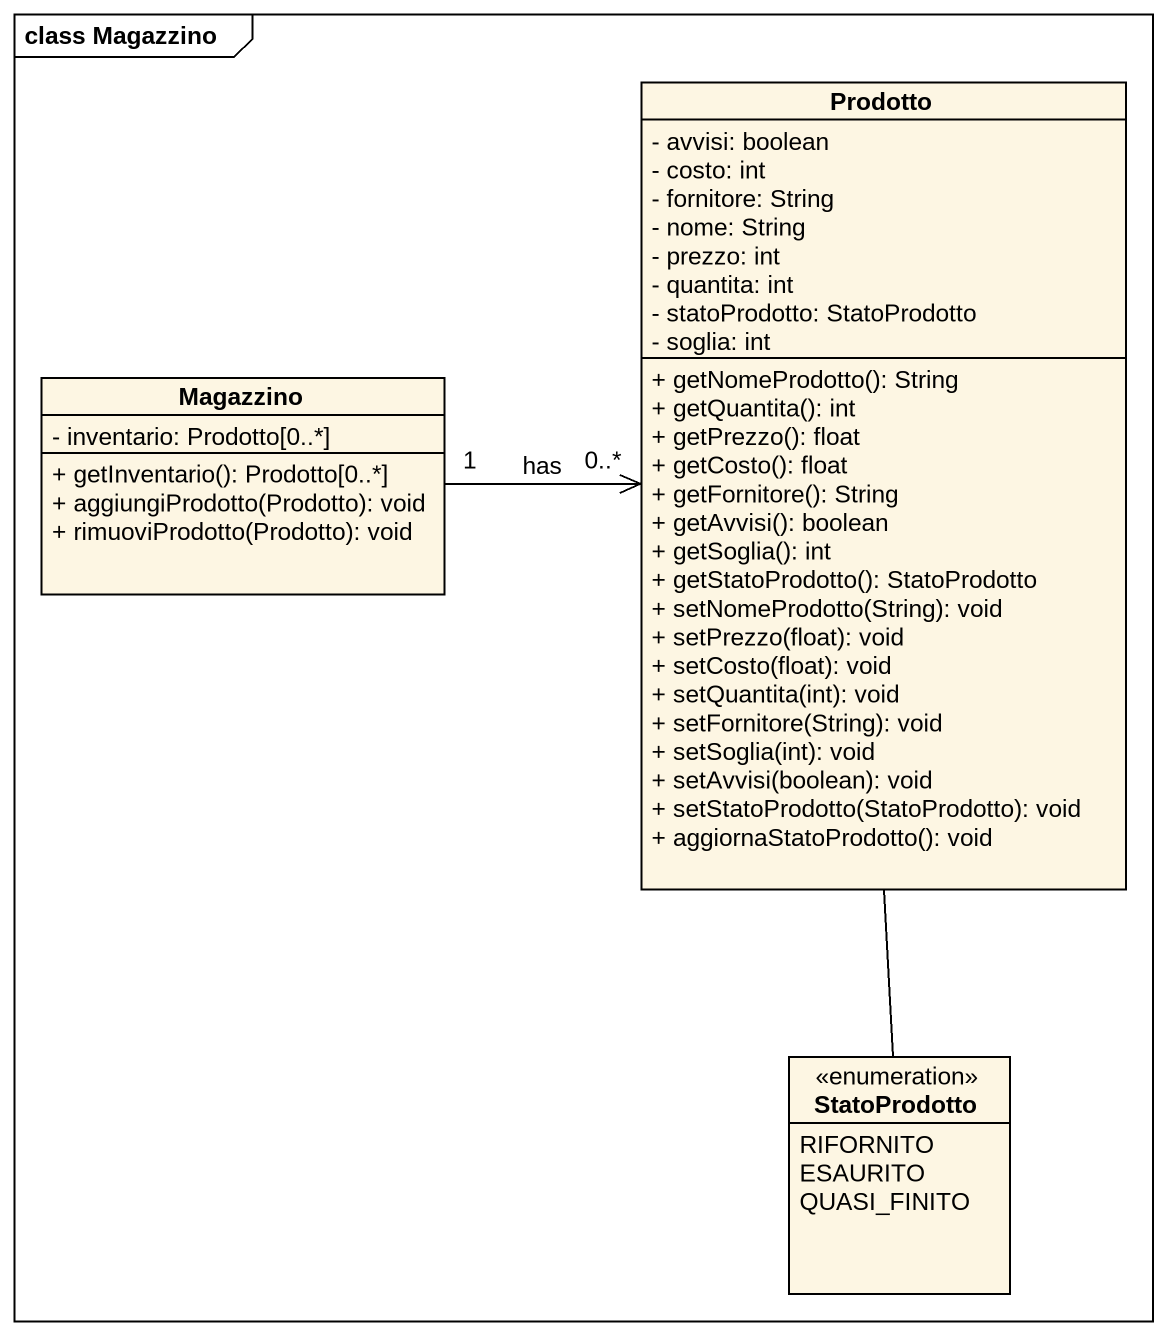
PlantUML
@startuml
mainframe class Magazzino
hide circle
hide empty members
skinparam classAttributeIconSize 0
class Prodotto {
  - avvisi: boolean
  - costo: int
  - fornitore: String
  - nome: String
  - prezzo: int
  - quantita: int
  - statoProdotto: StatoProdotto
  - soglia: int
  + getNomeProdotto(): String
  + getQuantita(): int
  + getPrezzo(): float
  + getCosto(): float
  + getFornitore(): String
  + getAvvisi(): boolean
  + getSoglia(): int
  + getStatoProdotto(): StatoProdotto
  + setNomeProdotto(String): void
  + setPrezzo(float): void
  + setCosto(float): void
  + setQuantita(int): void
  + setFornitore(String): void
  + setSoglia(int): void
  + setAvvisi(boolean): void
  + setStatoProdotto(StatoProdotto): void
  + aggiornaStatoProdotto(): void
}
class Magazzino {
  - inventario: Prodotto[0..*]
  + getInventario(): Prodotto[0..*]
  + aggiungiProdotto(Prodotto): void
  + rimuoviProdotto(Prodotto): void
}
enum StatoProdotto {
  RIFORNITO
  ESAURITO
  QUASI_FINITO
}
Prodotto -- StatoProdotto
Magazzino "1" -right-> "0..*" Prodotto : has
@enduml
